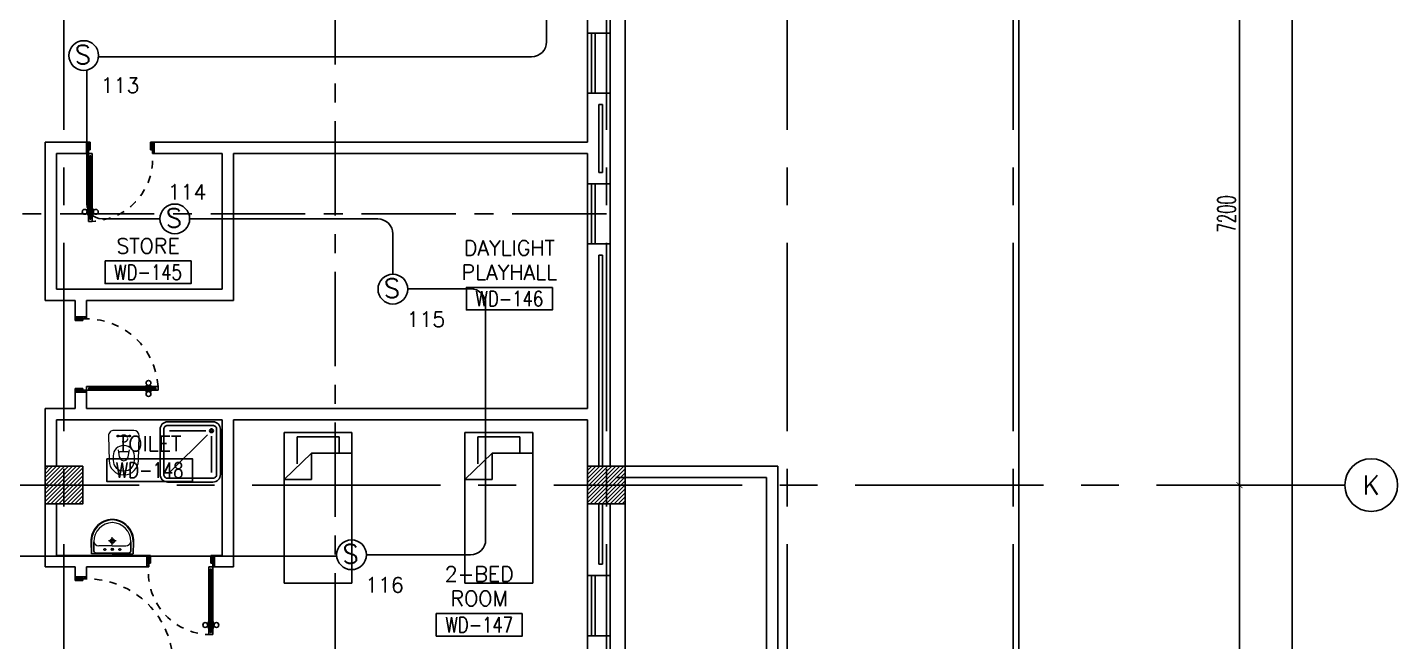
# Model space of a CAD drawing. Extents: x 0 to 93, y -1.5 to 78.
# Drawn here: x 74.79 to 92.97, y 47.74 to 55.89 of the extents above; entities that cross this region are included whole.
import ezdxf
from ezdxf.enums import TextEntityAlignment as Align

# ---------------------------------------------------------------- set-up
doc = ezdxf.new("R2010")
doc.units = 0
doc.header["$MEASUREMENT"] = 0
doc.header["$PDMODE"] = 34
for name, pattern in [('CENTER', [2, 1.25, -0.25, 0.25, -0.25]), ('CENTERX2', [4, 2.5, -0.5, 0.5, -0.5]), ('DASHED', [0.75, 0.5, -0.25]), ('HIDDEN', [0.375, 0.25, -0.125]), ('HIDDEN2', [0.1875, 0.125, -0.0625])]:
    doc.linetypes.add(name, pattern=pattern)
doc.layers.get('0').update_dxf_attribs({"color": 11, "linetype": 'CONTINUOUS'})
doc.layers.get('DEFPOINTS').update_dxf_attribs({"color": 11, "linetype": 'CONTINUOUS'})
for name, color, linetype in [('AX-CR', 11, 'CONTINUOUS'), ('AX-DIM', 11, 'CONTINUOUS'), ('AX-TXT', 11, 'CONTINUOUS'), ('AXES', 11, 'CENTERX2'), ('AXES1', 11, 'CENTER'), ('COL', 11, 'CONTINUOUS'), ('DOOR', 11, 'CONTINUOUS'), ('E-FIRE', 4, 'CONTINUOUS'), ('E-WIRE', 4, 'CONTINUOUS'), ('FIX', 11, 'CONTINUOUS'), ('FUR', 11, 'CONTINUOUS'), ('HAT', 11, 'CONTINUOUS'), ('INSUL', 11, 'CONTINUOUS'), ('PROJ-L', 11, 'CONTINUOUS'), ('RM-BOX', 11, 'CONTINUOUS'), ('RM-NAME', 11, 'CONTINUOUS'), ('RM-NO', 11, 'CONTINUOUS'), ('WALL', 11, 'CONTINUOUS'), ('WIN', 11, 'CONTINUOUS')]:
    doc.layers.add(name, color=color, linetype=linetype)
doc.styles.add('ROMANS', font='ROMANS.shx', dxfattribs={"width": 0.6})
doc.dimstyles.new('DIM-OUT', dxfattribs={"dimscale": 0, "dimtxt": 0.24, "dimasz": 0.08, "dimexe": 0.02, "dimexo": 0.02, "dimgap": 0.05, "dimtad": 1, "dimdec": 0, "dimlfac": 1000, "dimzin": 0, "dimdsep": 46, "dimtxsty": 'ROMANS', "dimblk1": 'ARCHTICK', "dimblk2": 'ARCHTICK', "dimsah": 1, "dimcen": 0.01, "dimdle": 0.08, "dimclrd": 7, "dimclre": 7, "dimclrt": 2, "dimadec": 0, "dimazin": 0, "dimtp": 2, "dimtm": 2, "dimtfac": 0.114286, "dimtdec": 0, "dimtix": 1, "dimtmove": 2, "dimatfit": 3, "dimldrblk": 'ARCHTICK', "dimfxl": 0, "dimtolj": 1, "dimtzin": 0, "dimarcsym": 0})

# ---------------------------------------------------------------- blocks, each defined once
blk = doc.blocks.new('S')
at = {"layer": 'E-FIRE'}
blk.add_circle((0, 0), 197, dxfattribs=at)
at = {"layer": 'E-FIRE', "color": 3, "style": 'ROMANS'}
blk.add_text('S', height=250, dxfattribs=at).set_placement((-119, -115))
blk = doc.blocks.new('AXR')
at = {"layer": 'AX-CR'}
blk.add_circle((350, 0), 350, dxfattribs=at)
at = {"layer": 'AX-TXT', "style": 'ROMANS'}
blk.add_attdef('AX', text='', height=250, dxfattribs=at).set_placement((350, 0), align=Align.MIDDLE)
blk = doc.blocks.new('RM1')
at = {"layer": 'RM-BOX'}
blk.add_lwpolyline([(570, -200), (-570, -200), (-570, -500), (570, -500)], close=True, dxfattribs=at)
at = {"layer": 'RM-NAME', "style": 'ROMANS'}
for tag, p in [('ROOMNAME1', (0, 324)), ('ROOMNAME2', (0, 0))]:
    blk.add_attdef(tag, text='', height=200, dxfattribs=at).set_placement(p, align=Align.MIDDLE)
at = {"layer": 'RM-NO', "style": 'ROMANS', "width": 0.8}
blk.add_attdef('ROOMNO', text='', height=200, dxfattribs=at).set_placement((0, -350), align=Align.MIDDLE)
blk = doc.blocks.new('DOOR100')
at = {"layer": 'DOOR', "color": 0, "linetype": 'ByBlock'}
for p, q in [((-76, 1251), (-76, 1301)), ((-76, 1301), (-26, 1301)), ((-26, 1301), (-76, 1301)), ((-26, 1251), (-26, 1301)), ((-92, 1206), (-92, 1141)), ((-83, 1206), (-92, 1206)), ((-83, 1141), (-92, 1141)), ((-83, 1129), (-83, 1219)), ((-76, 1219), (-83, 1219)), ((-83, 1206), (-83, 1141)), ((-76, 1129), (-83, 1129)), ((-59, 1251), (-76, 1251)), ((-59, 1251), (-59, 1271)), ((-43, 1271), (-59, 1271)), ((-43, 1251), (-43, 1271)), ((-26, 1251), (-43, 1251)), ((-26, 1219), (-19, 1219)), ((-26, 1129), (-19, 1129)), ((-19, 1129), (-19, 1219)), ((-19, 1206), (-19, 1141)), ((-19, 1206), (-10, 1206)), ((-19, 1141), (-10, 1141)), ((-10, 1206), (-10, 1141)), ((-76, 200), (-59, 200)), ((-76, 150), (-76, 200)), ((-59, 200), (-59, 180)), ((-43, 200), (-26, 200)), ((-43, 180), (-43, 200)), ((-26, 200), (-26, 150)), ((-1201, 0), (-1201, 150)), ((-1201, 150), (-1176, 150)), ((-1201, 150), (-1201, 0)), ((-1151, 0), (-1201, 0)), ((-1176, 150), (-1176, 100)), ((-1176, 100), (-1151, 100)), ((-1151, 100), (-1151, 0)), ((-76, 150), (-26, 150)), ((-59, 180), (-43, 180)), ((-51, 100), (-51, 0)), ((-26, 100), (-51, 100)), ((-51, 0), (-1, 0)), ((-1, 150), (-26, 150)), ((-26, 150), (-26, 100)), ((-1, 150), (-1, 0))]:
    blk.add_line(p, q, dxfattribs=at)
at = {"layer": 'DOOR', "linetype": 'ByBlock'}
for p, q in [((-76, 1251), (-76, 200)), ((-59, 200), (-59, 1251)), ((-43, 200), (-43, 1251)), ((-26, 200), (-26, 1251))]:
    blk.add_line(p, q, dxfattribs=at)
at = {"layer": 'DOOR', "color": 9, "linetype": 'ByBlock'}
for p, q in [((-1151, 0), (-1201, 114)), ((-1151, 0), (-1201, 40)), ((-1151, 0), (-1164, 100)), ((-51, 0), (-1, 114)), ((-51, 0), (-38, 100)), ((-51, 0), (-1, 40))]:
    blk.add_line(p, q, dxfattribs=at)
at = {"layer": 'DOOR', "color": 0, "linetype": 'ByBlock'}
for centre in [(-125, 1174), (22, 1174)]:
    blk.add_circle(centre, 32.4, dxfattribs=at)
at = {"layer": 'DOOR', "linetype": 'HIDDEN', "ltscale": 0.5}
blk.add_arc((-27, 152), 1149, 89.961, 180.0931, dxfattribs=at)
at = {"layer": 'DOOR', "color": 9, "linetype": 'ByBlock'}
for centre, radius, start, end in [((-1151, 0), 154, 103.7142, 108.8947), ((-1151, 0), 134, 100.72, 111.8402), ((-1151, 0), 94.4, 90, 121.9818), ((-1151, 0), 74.4, 90, 132.2236), ((-1151, 0), 54.4, 90, 156.7926), ((-1151, 0), 34.4, 90, 180), ((-1151, 0), 14.4, 90, 180), ((-51, 0), 94.4, 58.0182, 90), ((-51, 0), 74.4, 47.7764, 90), ((-51, 0), 54.4, 23.2074, 90), ((-51, 0), 34.4, 0, 90), ((-51, 0), 14.4, 0, 90), ((-51, 0), 134, 68.1598, 79.28), ((-51, 0), 114, 64.0838, 77.3774), ((-51, 0), 154, 71.1053, 76.2858)]:
    blk.add_arc(centre, radius, start, end, dxfattribs=at)
blk = doc.blocks.new('DOOR90')
at = {"layer": 'DOOR', "linetype": 'ByBlock'}
for p, q in [((0, 0), (-150, 0)), ((-200, -25), (-1000, -25)), ((-200, -42), (-1000, -42)), ((-200, -58), (-1000, -58)), ((-1000, -75), (-200, -75))]:
    blk.add_line(p, q, dxfattribs=at)
at = {"layer": 'DOOR', "color": 0, "linetype": 'ByBlock'}
for p, q in [((-150, 0), (-150, -25)), ((-150, 0), (0, 0)), ((0, -50), (0, 0)), ((-1050, -25), (-1050, -75)), ((-1050, -75), (-1050, -25)), ((-1000, -25), (-1050, -25)), ((-1000, -75), (-1050, -75)), ((-1020, -42), (-1020, -58)), ((-1000, -42), (-1020, -42)), ((-1000, -58), (-1020, -58)), ((-1000, -25), (-1000, -42)), ((-1000, -58), (-1000, -75)), ((-968, -25), (-968, -18)), ((-878, -18), (-968, -18)), ((-968, -75), (-968, -82)), ((-878, -82), (-968, -82)), ((-955, -18), (-955, -9)), ((-955, -9), (-890, -9)), ((-955, -18), (-890, -18)), ((-955, -82), (-955, -91)), ((-955, -82), (-890, -82)), ((-955, -91), (-890, -91)), ((-890, -18), (-890, -9)), ((-890, -82), (-890, -91)), ((-878, -25), (-878, -18)), ((-878, -75), (-878, -82)), ((-200, -42), (-200, -25)), ((-200, -25), (-150, -25)), ((-180, -42), (-200, -42)), ((-200, -75), (-200, -58)), ((-200, -58), (-180, -58)), ((-150, -75), (-200, -75)), ((-180, -58), (-180, -42)), ((-150, -75), (-150, -25)), ((-150, -25), (-100, -25)), ((-100, -25), (-100, -50)), ((-100, -50), (0, -50)), ((-150, -900), (-150, -875)), ((-150, -875), (-100, -875)), ((0, -900), (-150, -900)), ((-150, -900), (0, -900)), ((-100, -850), (0, -850)), ((-100, -875), (-100, -850)), ((0, -850), (0, -900))]:
    blk.add_line(p, q, dxfattribs=at)
at = {"layer": 'DOOR', "color": 9, "linetype": 'ByBlock'}
for p, q in [((0, -50), (-114, 0)), ((0, -50), (-40, 0)), ((0, -50), (-100, -37)), ((0, -850), (-114, -900)), ((0, -850), (-100, -863)), ((0, -850), (-40, -900))]:
    blk.add_line(p, q, dxfattribs=at)
at = {"layer": 'DOOR', "color": 0, "linetype": 'ByBlock'}
for centre in [(-923, 24), (-923, -124)]:
    blk.add_circle(centre, 32.4, dxfattribs=at)
at = {"layer": 'DOOR', "color": 9, "linetype": 'ByBlock'}
for centre, radius, start, end in [((0, -50), 74.4, 137.7764, 180), ((0, -50), 54.4, 113.2074, 180), ((0, -50), 154, 161.1053, 166.2858), ((0, -50), 134, 158.1598, 169.28), ((0, -50), 114, 154.0838, 167.3774), ((0, -50), 94.4, 148.0182, 180), ((0, -50), 34.4, 90, 180), ((0, -50), 14.4, 90, 180), ((0, -850), 154, 193.7142, 198.8947), ((0, -850), 134, 190.72, 201.8402), ((0, -850), 94.4, 180, 211.9818), ((0, -850), 74.4, 180, 222.2236), ((0, -850), 54.4, 180, 246.7926), ((0, -850), 34.4, 180, 270), ((0, -850), 14.4, 180, 270)]:
    blk.add_arc(centre, radius, start, end, dxfattribs=at)
at = {"layer": 'DOOR', "linetype": 'HIDDEN', "ltscale": 0.5}
blk.add_arc((-222, -50), 828, 178.2701, 275.003, dxfattribs=at)
blk = doc.blocks.new('COL50')
at = {"layer": 'COL'}
blk.add_lwpolyline([(-250, 250), (-250, -250), (250, -250), (250, 250)], close=True, dxfattribs=at)
blk = doc.blocks.new('*X110')
at = {"color": 0}
for p, q in [((245929, 162720), (246399, 163190)), ((245929, 162773), (246345, 163190)), ((245929, 162826), (246292, 163190)), ((245929, 162879), (246239, 163190)), ((245929, 162932), (246186, 163190)), ((245929, 162985), (246133, 163190)), ((245929, 163038), (246080, 163190)), ((245929, 163091), (246027, 163190)), ((245929, 163144), (245974, 163190)), ((245952, 162690), (246429, 163167)), ((246005, 162690), (246429, 163114)), ((246058, 162690), (246429, 163061)), ((246111, 162690), (246429, 163008)), ((246164, 162690), (246429, 162955)), ((246217, 162690), (246429, 162902)), ((246270, 162690), (246429, 162849)), ((246323, 162690), (246429, 162796)), ((246376, 162690), (246429, 162742))]:
    blk.add_line(p, q, dxfattribs=at)
blk = doc.blocks.new('DOOR-10')
at = {"layer": 'DOOR', "color": 0, "linetype": 'ByBlock'}
for p, q in [((-26, 1100), (-76, 1100)), ((-76, 1100), (-26, 1100)), ((-76, 1050), (-76, 1100)), ((-26, 1050), (-26, 1100)), ((-83, 1005), (-92, 1005)), ((-92, 1005), (-92, 940)), ((-83, 940), (-92, 940)), ((-76, 1018), (-83, 1018)), ((-83, 928), (-83, 1018)), ((-83, 1005), (-83, 940)), ((-76, 928), (-83, 928)), ((-59, 1050), (-76, 1050)), ((-43, 1070), (-59, 1070)), ((-59, 1050), (-59, 1070)), ((-43, 1050), (-43, 1070)), ((-26, 1050), (-43, 1050)), ((-26, 1018), (-18, 1018)), ((-26, 928), (-18, 928)), ((-18, 928), (-18, 1018)), ((-18, 1005), (-9, 1005)), ((-18, 1005), (-18, 940)), ((-18, 940), (-9, 940)), ((-9, 1005), (-9, 940)), ((-76, 200), (-59, 200)), ((-76, 150), (-76, 200)), ((-59, 200), (-59, 180)), ((-43, 200), (-26, 200)), ((-43, 180), (-43, 200)), ((-26, 200), (-26, 150)), ((-1001, 0), (-1001, 150)), ((-1001, 150), (-976, 150)), ((-1001, 150), (-1001, 0)), ((-951, 0), (-1001, 0)), ((-976, 150), (-976, 100)), ((-976, 100), (-951, 100)), ((-951, 100), (-951, 0)), ((-76, 150), (-26, 150)), ((-59, 180), (-43, 180)), ((-51, 100), (-51, 0)), ((-26, 100), (-51, 100)), ((-51, 0), (-1, 0)), ((-1, 150), (-26, 150)), ((-26, 150), (-26, 100))]:
    blk.add_line(p, q, dxfattribs=at)
at = {"layer": 'DOOR', "linetype": 'ByBlock'}
for p, q in [((-76, 1050), (-76, 200)), ((-59, 200), (-59, 1050)), ((-43, 200), (-43, 1050)), ((-26, 200), (-26, 1050))]:
    blk.add_line(p, q, dxfattribs=at)
at = {"layer": 'DOOR', "color": 9, "linetype": 'ByBlock'}
for p, q in [((-951, 0), (-1001, 114)), ((-951, 0), (-1001, 40)), ((-951, 0), (-964, 100)), ((-51, 0), (-1, 114)), ((-51, 0), (-37, 100)), ((-51, 0), (-1, 40)), ((-1, 0), (-1, 150))]:
    blk.add_line(p, q, dxfattribs=at)
at = {"layer": 'DOOR', "color": 0, "linetype": 'ByBlock'}
for centre in [(-124, 973), (23, 973)]:
    blk.add_circle(centre, 32.4, dxfattribs=at)
at = {"layer": 'DOOR', "linetype": 'HIDDEN', "ltscale": 0.5}
blk.add_arc((-23, 149), 952, 93.1482, 179.9482, dxfattribs=at)
at = {"layer": 'DOOR', "color": 9, "linetype": 'ByBlock'}
for centre, radius, start, end in [((-951, 0), 154, 103.7142, 108.8947), ((-951, 0), 134, 100.72, 111.8402), ((-951, 0), 94.4, 90, 121.9818), ((-951, 0), 74.4, 90, 132.2236), ((-951, 0), 54.4, 90, 156.7926), ((-951, 0), 34.4, 90, 180), ((-951, 0), 14.4, 90, 180), ((-51, 0), 94.4, 58.0182, 90), ((-51, 0), 74.4, 47.7764, 90), ((-51, 0), 54.4, 23.2074, 90), ((-51, 0), 34.4, 0, 90), ((-51, 0), 14.4, 0, 90), ((-51, 0), 134, 68.1598, 79.28), ((-51, 0), 114, 64.0838, 77.3774), ((-51, 0), 154, 71.1053, 76.2858)]:
    blk.add_arc(centre, radius, start, end, dxfattribs=at)
blk = doc.blocks.new('AH20A')
at = {"layer": 'FUR'}
for p, q in [((0, 0.5), (0, -0.5)), ((1, 0.5), (0, 0.5)), ((0.1358, 0.5), (0.1358, -0.0987)), ((1, -0.5), (1, 0.5)), ((0.1358, 0.3112), (0.0277, 0.3112)), ((0.0277, 0.3112), (0.0277, -0.3087)), ((0.1358, -0.0987), (0.3125, -0.5)), ((0.1358, -0.0987), (0.3125, -0.0987)), ((0.3125, -0.5), (0.3125, -0.0987)), ((0.0277, -0.3087), (0.2076, -0.3087)), ((0, -0.5), (1, -0.5))]:
    blk.add_line(p, q, dxfattribs=at)
blk = doc.blocks.new('*X111')
at = {"color": 0}
for p, q in [((253129, 162707), (253611, 163190)), ((253129, 162760), (253558, 163190)), ((253129, 162813), (253505, 163190)), ((253129, 162866), (253452, 163190)), ((253129, 162919), (253399, 163190)), ((253129, 162972), (253346, 163190)), ((253129, 163025), (253293, 163190)), ((253129, 163079), (253240, 163190)), ((253129, 163132), (253187, 163190)), ((253164, 162690), (253629, 163154)), ((253217, 162690), (253629, 163101)), ((253270, 162690), (253629, 163048)), ((253323, 162690), (253629, 162995)), ((253376, 162690), (253629, 162942)), ((253429, 162690), (253629, 162889)), ((253482, 162690), (253629, 162836)), ((253535, 162690), (253629, 162783)), ((253588, 162690), (253629, 162730))]:
    blk.add_line(p, q, dxfattribs=at)
blk = doc.blocks.new('LAV1')
at = {"layer": 'FIX', "linetype": 'ByBlock', "ltscale": 0.3}
for p, q in [((-280, 210), (-275, 50)), ((-245, 210), (-245, 85)), ((245, 210), (245, 85)), ((280, 210), (275, 50)), ((0, 60), (-220, 60)), ((0, 60), (220, 60))]:
    blk.add_line(p, q, dxfattribs=at)
at = {"layer": 'FIX', "linetype": 'Continuous', "lineweight": 20}
for p, q in [((-275, 210), (-275, 50)), ((275, 210), (275, 50)), ((0, 50), (-275, 50)), ((0, 50), (-252, 50)), ((0, 155), (-181, 155)), ((0, 155), (181, 155)), ((0, 50), (275, 50)), ((0, 50), (252, 50))]:
    blk.add_line(p, q, dxfattribs=at)
at = {"layer": 'FIX', "linetype": 'DASHED', "lineweight": 20, "ltscale": 0.05}
for p, q in [((50, 220), (-50, 220)), ((0, 170), (0, 270)), ((0, 170), (0, 270))]:
    blk.add_line(p, q, dxfattribs=at)
at = {"layer": 'FIX', "lineweight": 20}
for p, q in [((16, 107), (-15, 107)), ((0, 92), (0, 123))]:
    blk.add_line(p, q, dxfattribs=at)
for centre, radius in [((0, 220), 29.5), ((0, 220), 22.5), ((0, 107), 15.5)]:
    blk.add_circle(centre, radius, dxfattribs=at)
at = {"layer": 'FIX', "linetype": 'HIDDEN', "lineweight": 20, "ltscale": 0.05}
for centre in [(-100, 107), (100, 107)]:
    blk.add_circle(centre, 12.4, dxfattribs=at)
at = {"layer": 'FIX', "linetype": 'ByBlock', "ltscale": 0.3}
for centre, radius, start, end in [((7, 220), 287, 91.3776, 182.0064), ((-7, 220), 287, 357.9936, 88.6224), ((-220, 85), 24.9, 179.7021, 269.9486), ((220, 85), 24.9, 270.0514, 0.2979)]:
    blk.add_arc(centre, radius, start, end, dxfattribs=at)
at = {"layer": 'FIX', "linetype": 'Continuous', "lineweight": 20}
for centre, radius, start, end in [((8, 217), 283, 91.6988, 181.351), ((8, 212), 253, 91.7328, 180.4884), ((-8, 217), 283, 358.649, 88.3012), ((-8, 212), 253, 359.5116, 88.2672), ((-179, 222), 66.9, 190.2006, 268.0786), ((179, 222), 66.9, 271.9214, 349.7994)]:
    blk.add_arc(centre, radius, start, end, dxfattribs=at)
blk = doc.blocks.new('SHR1')
at = {"layer": 'FIX'}
for p, q in [((-196, 196), (-700, 700)), ((-143, 218), (-143, 700)), ((-218, 143), (-700, 143))]:
    blk.add_line(p, q, dxfattribs=at)
for points in [[(-825, 125), (-825, 725, -0.414214), (-725, 825), (-125, 825, -0.414214), (-25, 725), (-25, 125, -0.414214), (-125, 25), (-725, 25, -0.414214)], [(-775, 125), (-775, 725, -0.414214), (-725, 775), (-125, 775, -0.414214), (-75, 725), (-75, 125, -0.414214), (-125, 75), (-725, 75, -0.414214)]]:
    blk.add_lwpolyline(points, format="xyb", close=True, dxfattribs=at)
for radius in [25, 15]:
    blk.add_circle((-143, 143), radius, dxfattribs=at)
blk = doc.blocks.new('WC1')
at = {"layer": 'FIX', "lineweight": 20}
for p, q in [((-210, 204), (-538, 194)), ((-727, 5), (-727, -5)), ((-674, 5), (-674, -5)), ((-534, 24), (-540, 0)), ((-540, 0), (-534, -24)), ((-475, 141), (-538, 141)), ((-395, 76), (-490, 60)), ((-339, 5), (-339, -5)), ((-137, 0), (-137, 131)), ((-137, -131), (-137, 0)), ((-538, -141), (-475, -141)), ((-490, -60), (-395, -76)), ((-538, -194), (-210, -204)), ((-213, -204), (-210, -204))]:
    blk.add_line(p, q, dxfattribs=at)
at = {"layer": 'FIX', "linetype": 'Continuous', "lineweight": 20}
blk.add_line((-420, -47), (-420, 45), dxfattribs=at)
at = {"layer": 'FIX', "linetype": 'HIDDEN2', "lineweight": 20, "ltscale": 0.3}
blk.add_circle((-245, 0), 49.8, dxfattribs=at)
at = {"layer": 'FIX', "linetype": 'HIDDEN', "lineweight": 20, "ltscale": 0.05}
for centre in [(-213, 78), (-213, -77)]:
    blk.add_circle(centre, 11.6, dxfattribs=at)
at = {"layer": 'FIX', "lineweight": 20}
for centre, radius, start, end in [((-538, 5), 189, 90, 180), ((-210, 131), 73, 360, 90), ((-538, 5), 136, 90, 180), ((-473, -7), 68.2, 128.9242, 152.8468), ((-464, -18), 82, 108.496, 128.9242), ((-475, 5), 136, 360, 90), ((-538, -5), 189, 180, 270), ((-538, -5), 136, 180, 270), ((-473, 7), 68.2, 207.1532, 231.0758), ((-464, 18), 82, 231.0758, 251.504), ((-475, -5), 136, 270, 0), ((-210, -131), 73, 270, 0)]:
    blk.add_arc(centre, radius, start, end, dxfattribs=at)
at = {"layer": 'FIX', "linetype": 'Continuous', "lineweight": 20}
for centre, start, end in [((-443, 46), 357.6662, 91.6121), ((-442, -46), 268.3879, 2.3338)]:
    blk.add_arc(centre, 22.3, start, end, dxfattribs=at)
blk = doc.blocks.new('_ARCHTICK')
at = {"color": 0, "linetype": 'ByBlock', "const_width": 0.15}
blk.add_lwpolyline([(-0.5, -0.5), (0.5, 0.5)], dxfattribs=at)
blk = doc.blocks.new('*D134')
at = {"layer": 'AX-DIM', "color": 7, "lineweight": -2}
for p, q in [((82.742, 64.47), (91.592, 64.47)), ((91.572, 64.55), (91.572, 5.07)), ((82.742, 5.15), (91.592, 5.15))]:
    blk.add_line(p, q, dxfattribs=at)
at = {"layer": 'DEFPOINTS', "color": 0}
for p in [(82.722, 64.47), (82.722, 5.15), (91.572, 5.15)]:
    blk.add_point(p, dxfattribs=at)
at = {"layer": 'AX-DIM', "color": 7, "lineweight": -2, "xscale": 0.08, "yscale": 0.08, "zscale": 0.08}
for p, rotation in [((91.572, 64.47), 90), ((91.572, 5.15), 270)]:
    blk.add_blockref('_ARCHTICK', p, dxfattribs=dict(at, rotation=rotation))
at = {"layer": 'AX-DIM', "color": 2, "insert": (91.402, 34.81), "char_height": 0.24, "attachment_point": 5, "rotation": 90, "style": 'ROMANS'}
blk.add_mtext('\\A1;59320', dxfattribs=at)
blk = doc.blocks.new('*D147')
at = {"layer": 'AX-DIM', "color": 7, "lineweight": -2}
blk.add_line((82.642, 76.648), (88.027, 76.648), dxfattribs=at)
at = {"layer": 'AX-DIM', "color": 11, "lineweight": -2}
for p, q in [((82.722, 75.968), (82.722, 76.668)), ((87.947, 40.49), (87.947, 76.668))]:
    blk.add_line(p, q, dxfattribs=at)
at = {"layer": 'DEFPOINTS', "color": 0}
for p in [(87.947, 76.648), (82.722, 75.948), (87.947, 40.47)]:
    blk.add_point(p, dxfattribs=at)
at = {"layer": 'AX-DIM', "color": 7, "lineweight": -2, "xscale": 0.08, "yscale": 0.08, "zscale": 0.08, "rotation": 180}
blk.add_blockref('_ARCHTICK', (82.722, 76.648), dxfattribs=at)
at = {"layer": 'AX-DIM', "color": 7, "lineweight": -2, "xscale": 0.08, "yscale": 0.08, "zscale": 0.08}
blk.add_blockref('_ARCHTICK', (87.947, 76.648), dxfattribs=at)
at = {"layer": 'AX-DIM', "color": 2, "insert": (85.334, 76.818), "char_height": 0.24, "attachment_point": 5, "style": 'ROMANS'}
blk.add_mtext('\\A1;5225', dxfattribs=at)
blk = doc.blocks.new('*D148')
at = {"layer": 'AX-DIM', "color": 7, "lineweight": -2}
for p, q in [((90.872, 57.1), (90.872, 49.74)), ((90.492, 57.02), (90.892, 57.02)), ((90.492, 49.82), (90.892, 49.82))]:
    blk.add_line(p, q, dxfattribs=at)
at = {"layer": 'DEFPOINTS', "color": 0}
for p in [(90.472, 57.02), (90.472, 49.82), (90.872, 49.82)]:
    blk.add_point(p, dxfattribs=at)
at = {"layer": 'AX-DIM', "color": 7, "lineweight": -2, "xscale": 0.08, "yscale": 0.08, "zscale": 0.08}
for p, rotation in [((90.872, 57.02), 90), ((90.872, 49.82), 270)]:
    blk.add_blockref('_ARCHTICK', p, dxfattribs=dict(at, rotation=rotation))
at = {"layer": 'AX-DIM', "color": 2, "insert": (90.702, 53.42), "char_height": 0.24, "attachment_point": 5, "rotation": 90, "style": 'ROMANS'}
blk.add_mtext('\\A1;7200', dxfattribs=at)
blk = doc.blocks.new('*D149')
at = {"layer": 'AX-DIM', "color": 7, "lineweight": -2}
for p, q in [((90.872, 49.9), (90.872, 42.54)), ((90.492, 49.82), (90.892, 49.82)), ((90.492, 42.62), (90.892, 42.62))]:
    blk.add_line(p, q, dxfattribs=at)
at = {"layer": 'DEFPOINTS', "color": 0}
for p in [(90.472, 49.82), (90.472, 42.62), (90.872, 42.62)]:
    blk.add_point(p, dxfattribs=at)
at = {"layer": 'AX-DIM', "color": 7, "lineweight": -2, "xscale": 0.08, "yscale": 0.08, "zscale": 0.08}
for p, rotation in [((90.872, 49.82), 90), ((90.872, 42.62), 270)]:
    blk.add_blockref('_ARCHTICK', p, dxfattribs=dict(at, rotation=rotation))
at = {"layer": 'AX-DIM', "color": 2, "insert": (90.702, 46.22), "char_height": 0.24, "attachment_point": 5, "rotation": 90, "style": 'ROMANS'}
blk.add_mtext('\\A1;7200', dxfattribs=at)

msp = doc.modelspace()

# ---------------------------------------------------------------- linework, layer by layer
at = {"layer": 'AXES'}
for p, q in [((75.2717, -1.4643), (75.2717, 77.3484)), ((82.4717, -1.4643), (82.4717, 77.3484)), ((84.8717, -1.4643), (84.8717, 77.3484)), ((87.8717, -1.4643), (87.8717, 77.3484)), ((92.2717, 49.82), (24.2317, 49.82))]:
    msp.add_line(p, q, dxfattribs=at)
at = {"layer": 'AXES1'}
for p, q in [((78.8717, 5.4), (78.8717, 64.22)), ((82.4717, 53.42), (24.2317, 53.42))]:
    msp.add_line(p, q, dxfattribs=at)
at = {"layer": 'E-WIRE', "color": 4, "linetype": 'ByBlock'}
for p, q in [((81.6778, 61.3493), (81.6778, 55.7045)), ((76.5464, 53.3535), (75.7777, 53.3535)), ((76.9405, 53.3535), (79.4375, 53.3535)), ((79.6375, 52.6174), (79.6375, 53.1535))]:
    msp.add_line(p, q, dxfattribs=at)
at = {"layer": 'E-WIRE', "color": 4}
for p, q in [((75.7312, 55.5045), (81.4778, 55.5045)), ((75.5777, 55.3288), (75.5777, 53.5535)), ((79.8345, 52.4249), (80.669, 52.4249)), ((80.869, 52.2249), (80.869, 49.0939)), ((78.8923, 48.8772), (73.8229, 48.8772)), ((79.2857, 48.8939), (80.669, 48.8939))]:
    msp.add_line(p, q, dxfattribs=at)
at = {"layer": 'E-WIRE', "color": 4, "linetype": 'ByBlock'}
for centre, start, end in [((81.4778, 55.7045), 270, 0), ((75.7777, 53.5535), 180, 270), ((79.4375, 53.1535), 0, 90)]:
    msp.add_arc(centre, 0.2, start, end, dxfattribs=at)
at = {"layer": 'E-WIRE', "color": 4}
for centre, start, end in [((80.669, 52.2249), 0, 90), ((80.669, 49.0939), 270, 0)]:
    msp.add_arc(centre, 0.2, start, end, dxfattribs=at)
at = {"layer": 'INSUL'}
for p, q in [((82.3717, 54.8696), (82.4217, 54.8696)), ((82.3717, 54.8696), (82.3717, 53.97)), ((82.4217, 54.8696), (82.4217, 53.97)), ((82.3717, 53.97), (82.4217, 53.97)), ((82.3717, 52.87), (82.3717, 50.07)), ((82.3717, 52.87), (82.4217, 52.87)), ((82.4217, 52.87), (82.4217, 50.07)), ((82.3717, 49.57), (82.3717, 48.77)), ((82.4217, 49.57), (82.4217, 48.77)), ((82.4217, 48.77), (82.3717, 48.77))]:
    msp.add_line(p, q, dxfattribs=at)
at = {"layer": 'PROJ-L'}
for p, q in [((82.7217, 50.07), (82.7217, 56.77)), ((82.7217, 42.87), (82.7217, 49.57))]:
    msp.add_line(p, q, dxfattribs=at)
at = {"layer": 'PROJ-L', "linetype": 'Continuous'}
for p, q in [((84.7474, 50.07), (82.5974, 50.07)), ((84.7474, 50.07), (84.7474, 42.37)), ((84.5974, 49.92), (82.5974, 49.92)), ((84.5974, 49.92), (84.5974, 42.52))]:
    msp.add_line(p, q, dxfattribs=at)
at = {"layer": 'WALL'}
for p, q in [((82.2217, 56.77), (82.2217, 55.8196)), ((82.2217, 55.8196), (82.2217, 56.6543)), ((82.5217, 56.62), (82.5217, 55.8196)), ((82.5217, 55.8196), (82.5217, 56.62)), ((82.5217, 55.8196), (82.2217, 55.8196)), ((82.2217, 55.0196), (82.2217, 54.37)), ((82.5217, 55.0196), (82.2217, 55.0196)), ((82.4717, 55.0196), (82.2217, 55.0196)), ((82.5217, 55.0196), (82.2217, 55.0196)), ((82.5217, 55.0196), (82.4217, 55.0196)), ((82.5217, 55.0196), (82.4717, 55.0196)), ((82.5217, 55.0196), (82.5217, 53.82)), ((75.5717, 54.37), (75.0217, 54.37)), ((75.5717, 54.22), (75.1717, 54.22)), ((82.2217, 54.37), (76.4717, 54.37)), ((77.3717, 54.22), (76.4717, 54.22)), ((82.2217, 54.22), (77.5217, 54.22)), ((82.2217, 54.22), (82.2217, 53.82)), ((82.5217, 53.82), (82.2217, 53.82)), ((82.2217, 53.02), (82.2217, 50.835)), ((82.5217, 53.02), (82.2217, 53.02)), ((82.4717, 53.02), (82.2217, 53.02)), ((82.5217, 53.02), (82.2217, 53.02)), ((82.5217, 53.02), (82.4217, 53.02)), ((82.5217, 53.02), (82.4717, 53.02)), ((82.5217, 53.02), (82.5217, 50.07)), ((77.3717, 52.42), (75.1717, 52.42)), ((75.4217, 52.27), (75.0217, 52.27)), ((77.5217, 52.27), (75.5717, 52.27)), ((75.4217, 50.835), (75.0217, 50.835)), ((82.2217, 50.835), (75.5717, 50.835)), ((77.3717, 50.685), (75.1717, 50.685)), ((82.2217, 50.685), (77.5217, 50.685)), ((82.2217, 50.685), (82.2217, 50.07)), ((82.2217, 49.57), (82.2217, 48.62)), ((82.5217, 49.57), (82.5217, 48.62)), ((75.4217, 48.735), (75.0217, 48.735)), ((76.3717, 48.885), (75.1717, 48.885)), ((76.3717, 48.735), (75.5717, 48.735)), ((77.3717, 48.885), (77.2717, 48.885)), ((77.5217, 48.735), (77.2717, 48.735)), ((82.5217, 48.62), (82.2217, 48.62)), ((82.5217, 47.82), (82.2217, 47.82)), ((82.2217, 47.82), (82.2217, 47.3)), ((82.5217, 47.82), (82.5217, 46.62))]:
    msp.add_line(p, q, dxfattribs=at)
at = {"layer": 'WALL', "linetype": 'ByBlock'}
for p, q in [((75.0217, 54.37), (75.0217, 52.27)), ((75.1717, 54.22), (75.1717, 52.42)), ((75.5717, 54.37), (75.5717, 54.22)), ((76.4717, 54.37), (76.4717, 54.22)), ((77.3717, 54.22), (77.3717, 52.42)), ((77.5217, 54.22), (77.5217, 52.27)), ((75.4217, 52.27), (75.4217, 52.0525)), ((75.5717, 52.27), (75.5717, 52.0525)), ((75.4217, 52.0525), (75.5717, 52.0525)), ((75.4217, 51.0525), (75.4217, 50.835)), ((75.4217, 51.0525), (75.5717, 51.0525)), ((75.5717, 51.0525), (75.5717, 50.835)), ((75.0217, 50.835), (75.0217, 48.735)), ((75.1717, 50.685), (75.1717, 50.07)), ((77.3717, 50.685), (77.3717, 48.885)), ((77.5217, 50.685), (77.5217, 48.735)), ((75.1717, 49.57), (75.1717, 48.885)), ((75.4217, 48.735), (75.4217, 48.6005)), ((75.5717, 48.735), (75.5717, 48.6005)), ((76.3717, 48.885), (76.3717, 48.735)), ((77.2717, 48.885), (77.2717, 48.735)), ((75.4217, 48.6005), (75.5717, 48.6005))]:
    msp.add_line(p, q, dxfattribs=at)
at = {"layer": 'WALL', "linetype": 'ByBlock', "ltscale": 0.3}
for points in [[(75.5217, 50.07), (75.0217, 50.07), (75.0217, 49.57), (75.5217, 49.57)], [(82.7217, 50.07), (82.2217, 50.07), (82.2217, 49.57), (82.7217, 49.57)]]:
    msp.add_lwpolyline(points, close=True, dxfattribs=at)
at = {"layer": 'WIN'}
for p, q in [((82.2217, 55.8181), (82.2217, 55.8196)), ((82.2217, 55.0196), (82.2217, 55.8196)), ((82.2717, 55.0196), (82.2717, 55.8196)), ((82.2717, 55.0196), (82.2717, 55.8196)), ((82.3217, 55.0196), (82.3217, 55.8196)), ((82.5217, 55.8181), (82.5217, 55.8196)), ((82.5217, 55.0196), (82.5217, 55.8196)), ((82.2217, 55.0196), (82.2217, 55.02)), ((82.4717, 55.0196), (82.4717, 55.02)), ((82.5217, 55.0196), (82.5217, 55.02)), ((82.2217, 53.02), (82.2217, 53.82)), ((82.2217, 53.8186), (82.2217, 53.82)), ((82.2717, 53.02), (82.2717, 53.82)), ((82.2717, 53.02), (82.2717, 53.82)), ((82.3217, 53.02), (82.3217, 53.82)), ((82.5217, 53.02), (82.5217, 53.82)), ((82.5217, 53.8186), (82.5217, 53.82)), ((82.2217, 53.02), (82.2217, 53.0204)), ((82.4717, 53.02), (82.4717, 53.0204)), ((82.5217, 53.02), (82.5217, 53.0204)), ((82.2217, 48.62), (82.2217, 47.82)), ((82.2717, 48.62), (82.2717, 47.82)), ((82.3217, 48.62), (82.3217, 47.82)), ((82.5217, 48.62), (82.5217, 47.82))]:
    msp.add_line(p, q, dxfattribs=at)

# ---------------------------------------------------------------- block references
at = {"layer": 'AXES', "xscale": 0.001000000003841706, "yscale": 0.000999999996565748, "zscale": 0.001}
msp.add_blockref('AXR', (92.2717, 49.82), dxfattribs=at).add_auto_attribs({'AX': 'K'})
at = {"layer": 'COL', "xscale": -0.001000000003841706, "yscale": 0.000999999996565748, "zscale": 0.001}
for p in [(75.2717, 49.82), (82.4717, 49.82)]:
    msp.add_blockref('COL50', p, dxfattribs=at)
at = {"layer": 'DOOR', "color": 0, "linetype": 'ByBlock', "yscale": 0.000999999996565748, "zscale": 0.001}
for name, p, xscale, rotation in [('DOOR90', (75.5717, 54.37), 0.000999999996565748, 90), ('DOOR90', (77.2717, 48.885), -0.000999999996565748, 270), ('DOOR100', (75.4217, 47.4005), 0.000999999996565748, 270)]:
    msp.add_blockref(name, p, dxfattribs=dict(at, xscale=xscale, rotation=rotation))
at = {"layer": 'DOOR', "color": 0, "linetype": 'ByBlock', "ltscale": 0.3, "xscale": 0.000999999996565748, "yscale": 0.000999999996565748, "zscale": 0.001, "rotation": 270}
msp.add_blockref('DOOR-10', (75.4217, 51.0518), dxfattribs=at)
at = {"layer": 'E-FIRE', "color": 4, "xscale": 0.001000000003841706, "yscale": 0.0009999999892897904, "zscale": 0.001}
for p in [(75.5348, 55.5211), (76.7434, 53.3535), (79.6375, 52.4203), (79.0886, 48.8943)]:
    msp.add_blockref('S', p, dxfattribs=at)
at = {"layer": 'FIX'}
for name, p, xscale, yscale, zscale, rotation in [('SHR1', (77.3737, 50.685), -0.001000000003841706, 0.000999999996565748, 0.001, 180), ('WC1', (76.0667, 50.683), 0.000999999996565748, 0.000999999996565748, 0.001, 90), ('AH20A', (78.6448, 50.5168), 2, 0.9000000000014552, 2, 270), ('AH20A', (81.0436, 50.5168), 2, 0.9000000000014552, 2, 270)]:
    msp.add_blockref(name, p, dxfattribs=dict(at, xscale=xscale, yscale=yscale, zscale=zscale, rotation=rotation))
at = {"layer": 'FIX', "xscale": 0.001000000003841706, "yscale": 0.000999999996565748, "zscale": 0.001}
msp.add_blockref('LAV1', (75.9142, 48.858), dxfattribs=at)
at = {"layer": 'HAT', "xscale": 0.001000000003841706, "yscale": 0.000999999996565748, "zscale": 0.001}
for name in ['*X110', '*X111']:
    msp.add_blockref(name, (-170.9069, -113.1197), dxfattribs=at)
at = {"layer": 'RM-NAME'}
ref = msp.add_blockref('RM1', (76.3887, 52.9949), dxfattribs=dict(at, xscale=-0.001000000003841706, yscale=0.000999999996565748, zscale=0.001))
ref.add_attrib('ROOMNO', 'WD-145', dxfattribs={"layer": 'RM-NO', "height": 0.2, "style": 'ROMANS', "width": 0.8}).set_placement((76.3887, 52.6449), align=Align.MIDDLE)
ref.add_attrib('ROOMNAME2', 'STORE', dxfattribs={"height": 0.2, "style": 'ROMANS'}).set_placement((76.3887, 52.9949), align=Align.MIDDLE)
at = {"layer": 'RM-NAME', "xscale": 0.001000000003841706, "yscale": 0.000999999996565748, "zscale": 0.001}
for p, values in [((81.1839, 52.6443), {'ROOMNO': 'WD-146', 'ROOMNAME2': 'PLAYHALL', 'ROOMNAME1': 'DAYLIGHT'}), ((80.7839, 48.3149), {'ROOMNO': 'WD-147', 'ROOMNAME2': 'ROOM', 'ROOMNAME1': '2-BED'})]:
    msp.add_blockref('RM1', p, dxfattribs=at).add_auto_attribs(values)
at = {"layer": 'RM-NAME'}
ref = msp.add_blockref('RM1', (76.41, 50.3678), dxfattribs=dict(at, xscale=-0.001000000003841706, yscale=0.000999999996565748, zscale=0.001))
ref.add_attrib('ROOMNO', 'WD-148', dxfattribs={"layer": 'RM-NO', "height": 0.2, "style": 'ROMANS', "width": 0.8}).set_placement((76.41, 50.0178), align=Align.MIDDLE)
ref.add_attrib('ROOMNAME2', 'TOILET', dxfattribs={"height": 0.2, "style": 'ROMANS'}).set_placement((76.41, 50.3678), align=Align.MIDDLE)

# ---------------------------------------------------------------- texts
at = {"layer": 'E-FIRE', "color": 4, "style": 'ROMANS'}
for s, p in [('113', (75.7588, 55.0261)), ('114', (76.6477, 53.6102)), ('115', (79.8186, 51.9206)), ('116', (79.2697, 48.3946))]:
    msp.add_text(s, height=0.2, dxfattribs=at).set_placement(p)

# ---------------------------------------------------------------- dimensions: what is measured, and where the dimension line sits
at = {"layer": 'AX-DIM'}
dim = msp.add_linear_dim(base=(87.9467, 76.6484), p1=(82.7217, 75.9484), p2=(87.9467, 40.47), dimstyle='DIM-OUT', override={"dimscale": 1, "dimclre": 11}, dxfattribs=at)
dim.commit()
dim.dimension.update_dxf_attribs({"geometry": '*D147', "text_midpoint": (85.3342, 76.8184)})
for base, p1, p2, picture, middle in [((91.5717, 5.15), (82.7217, 64.47), (82.7217, 5.15), '*D134', (91.4017, 34.81)), ((90.8717, 49.82), (90.4717, 57.02), (90.4717, 49.82), '*D148', (90.7017, 53.42)), ((90.8717, 42.62), (90.4717, 49.82), (90.4717, 42.62), '*D149', (90.7017, 46.22))]:
    dim = msp.add_linear_dim(base=base, p1=p1, p2=p2, angle=270, dimstyle='DIM-OUT', override={"dimscale": 1}, dxfattribs=at)
    dim.commit()
    dim.dimension.update_dxf_attribs({"geometry": picture, "text_midpoint": middle})

doc.saveas('drawing.dxf')
